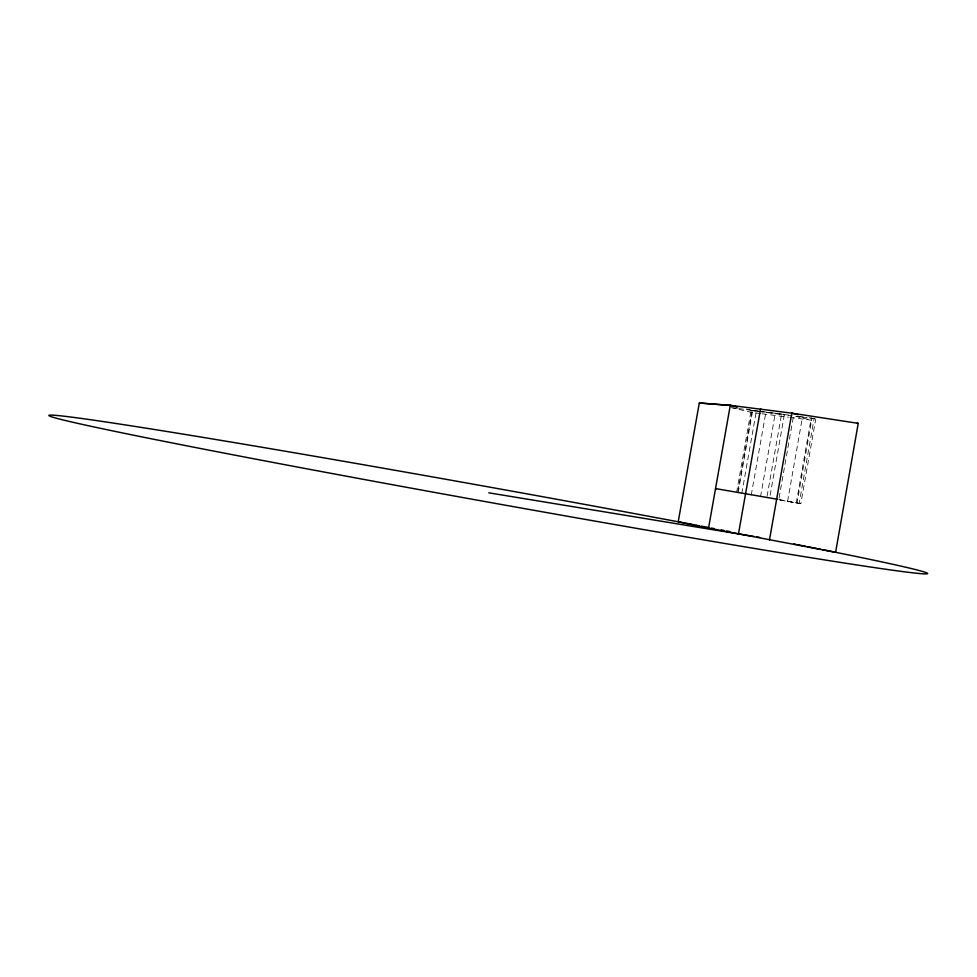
<?xml version="1.0" encoding="UTF-8"?>
<svg xmlns="http://www.w3.org/2000/svg" width="977" height="977" viewBox="0 0 977 977"><rect width="100%" height="100%" fill="white"/><g stroke="black" fill="none" stroke-linecap="round" stroke-linejoin="round"><path stroke-width="0.73" stroke-dasharray="4.88 3.66" d="M767.079 496.279L781.563 414.199M770.145 495.302L784.336 414.859L792.2 415.86M793.251 417.521L778.73 499.858L800.847 503.643L815.795 418.742M787.596 501.372L802.447 417.142L814.647 418.608M796.304 502.874L811.215 418.205M800.847 503.643L799.186 503.363L814.122 418.522M736.585 492.555L751.105 410.438L758.042 411.183M737.867 491.223L752.156 410.425M738.136 492.823L752.669 410.633L746.88 409.265M741.799 493.47L756.345 411.158L784.336 414.859M751.24 495.107L765.846 412.441M760.546 496.719L775.201 413.674M796.487 416.397L802.447 417.142M732.848 407.836L737.269 408.398M738.734 408.581L760.814 411.415M762.268 411.598L769.522 412.538M770.975 412.721L788.378 414.956M759.508 411.378L787.364 414.944M798.954 416.434L803.302 416.996M809.09 417.741L811.997 418.107L797.049 502.972L779.78 499.992M760.619 413.589L751.802 412.453L731.37 407.641M762.084 413.784L788.439 417.191M789.892 417.374L811.631 420.195L795.644 416.373M751.105 410.438L756.345 411.158M778.803 499.516L799.186 503.363M746.318 409.045L749.237 409.742"/><path stroke-width="1.47" d="M769.473 539.939L791.822 413.161L858.233 423.346L835.604 552.298L708.545 528.105L730.283 405.345L791.822 413.161M736.743 406.872L730.283 405.345L699.3 403L678.209 521.791L709.217 528.215L708.545 528.105M738.465 533.918L760.509 409.18L761.181 409.339M730.955 405.504L699.3 403M857.159 423.236L858.233 423.346M488.805 492.823L753.914 536.458M756.87 536.947L759.813 537.435M777.338 499.247L715.543 488.585L716.214 488.708M684.755 523.025L675.962 521.364A446.709 7.511 10.2 0 0 50.096 415.115A446.709 7.511 10.2 0 0 613.935 524.417A446.709 7.511 10.2 0 0 837.374 552.664L829.852 551.138A446.709 7.511 10.2 0 0 822.121 549.587M726.79 531L729.685 531.549M793.751 543.969L796.402 544.482M731.736 405.602L737.574 406.982M791.651 413.222L798.258 414.712M686.037 523.269A446.709 7.511 10.2 0 1 694.61 524.881M696.027 525.15A446.709 7.511 10.2 0 1 698.86 525.687M701.681 526.224A446.709 7.511 10.2 0 1 704.502 526.762M705.907 527.03A446.709 7.511 10.2 0 1 708.716 527.556M711.512 528.093A446.709 7.511 10.2 0 1 714.297 528.618M721.221 529.937A446.709 7.511 10.2 0 1 723.969 530.462M797.721 544.751A446.709 7.511 10.2 0 1 806.049 546.387M807.417 546.668A446.709 7.511 10.2 0 1 820.814 549.33"/></g></svg>
